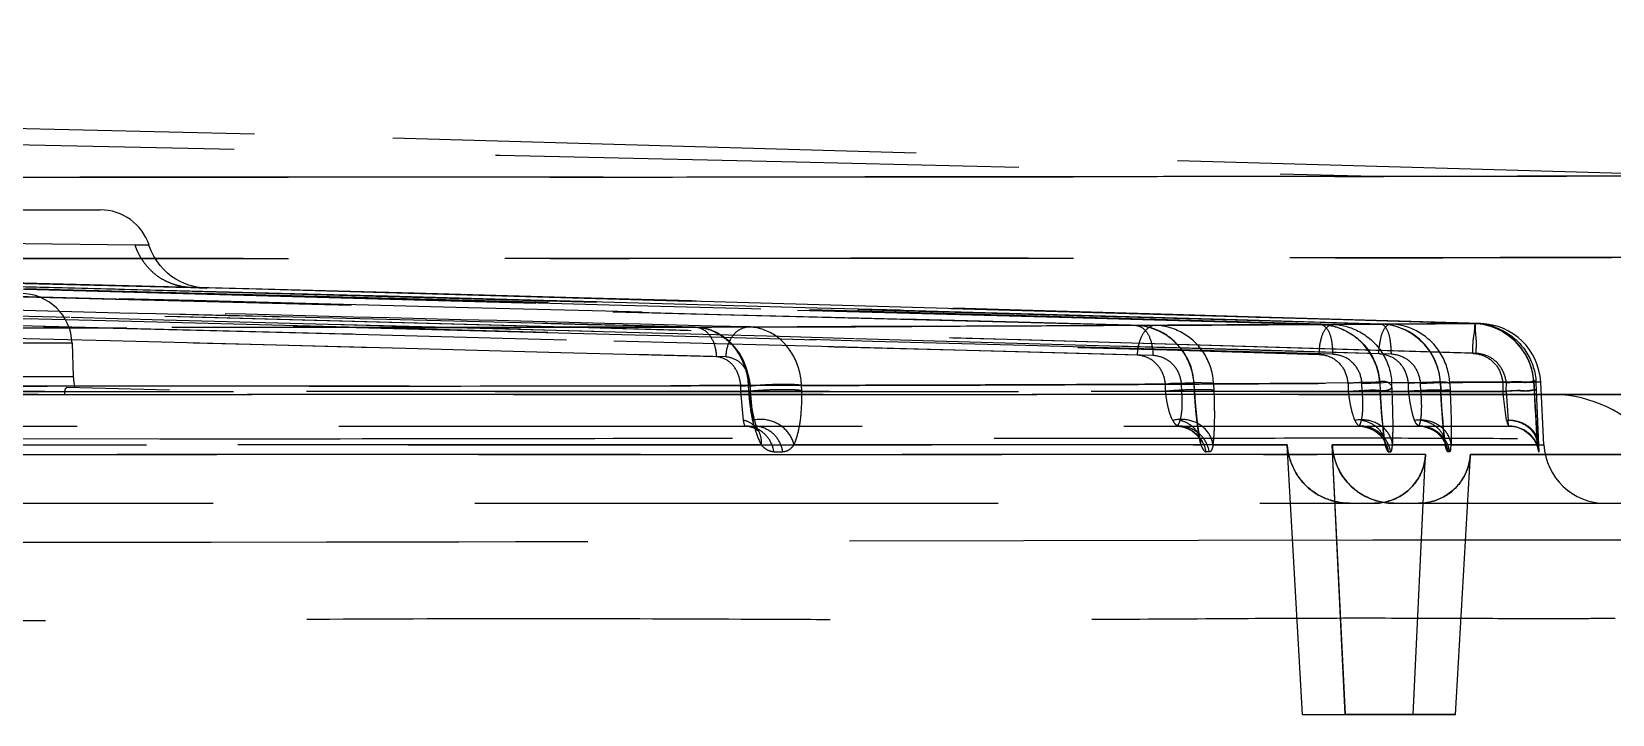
# Model space of a CAD drawing. Header units: millimetres. Extents: x 3819 to 4365, y -2661 to -1889.
# Drawn here: x 4191.679 to 4195.515, y -2173.255 to -2171.597 of the extents above; entities that cross this region are included whole.
import ezdxf

# ---------------------------------------------------------------- set-up
doc = ezdxf.new("R2010")
doc.units = ezdxf.units.MM
doc.header["$LTSCALE"] = 0.1
doc.linetypes.add('HIDDENX2', pattern=[19.05, 12.7, -6.35])
doc.layers.add('HIDDEN', color=8, linetype='HIDDENX2')

msp = doc.modelspace()

# ---------------------------------------------------------------- linework, layer by layer
at = {"layer": 'HIDDEN'}
for p, q in [((4195.7292, -2171.9466), (4194.9701, -2171.9482)), ((4187.299, -2172.0295), (4191.8451, -2172.0295)), ((4191.9298, -2172.115), (4190.2838, -2172.0947)), ((4190.2838, -2172.0964), (4191.9622, -2172.1155)), ((4192.1009, -2172.2194), (4188.539, -2172.1351)), ((4191.9622, -2172.1155), (4191.9298, -2172.115)), ((4192.0671, -2172.2181), (4192.1041, -2172.2193)), ((4194.4064, -2172.3101), (4194.9535, -2172.3068)), ((4195.1794, -2172.3056), (4194.8363, -2172.3076)), ((4194.9763, -2172.3068), (4195.1956, -2172.3055)), ((4195.1955, -2172.3055), (4195.1851, -2172.3056)), ((4191.7768, -2172.3532), (4190.3532, -2172.3532)), ((4191.7768, -2172.3532), (4191.7796, -2172.4339)), ((4187.3645, -2172.4339), (4191.7796, -2172.4339)), ((4194.4303, -2172.4701), (4194.4306, -2172.4536)), ((4194.5, -2172.4525), (4194.4687, -2172.4538)), ((4194.4687, -2172.4538), (4194.4693, -2172.4701)), ((4194.5008, -2172.4688), (4194.5, -2172.4525)), ((4194.5013, -2172.4687), (4194.5004, -2172.4524)), ((4195.0973, -2172.449), (4194.547, -2172.4522)), ((4194.547, -2172.4522), (4194.5478, -2172.4688)), ((4194.8735, -2172.451), (4194.8739, -2172.4701)), ((4194.9074, -2172.4512), (4194.9503, -2172.4498)), ((4194.9081, -2172.4701), (4194.9074, -2172.4512)), ((4194.9503, -2172.4499), (4194.9513, -2172.4688)), ((4194.9504, -2172.4498), (4194.9514, -2172.4687)), ((4194.9798, -2172.4497), (4195.3246, -2172.4477)), ((4195.0206, -2172.4701), (4195.0201, -2172.4502)), ((4195.0489, -2172.4508), (4195.0977, -2172.449)), ((4195.0489, -2172.4508), (4195.0495, -2172.4701)), ((4195.0977, -2172.449), (4195.0986, -2172.4655)), ((4195.0987, -2172.4659), (4195.0978, -2172.4489)), ((4195.3411, -2172.4482), (4195.1202, -2172.4482)), ((4195.1204, -2172.4522), (4195.1212, -2172.4688)), ((4195.2488, -2172.4489), (4195.2493, -2172.4701)), ((4195.2573, -2172.4701), (4195.2578, -2172.4491)), ((4195.3257, -2172.4688), (4195.3246, -2172.4477)), ((4195.3246, -2172.4477), (4195.3257, -2172.4688)), ((4195.3411, -2172.4476), (4195.3298, -2172.4476)), ((4195.3309, -2172.4688), (4195.3298, -2172.4477)), ((4195.3309, -2172.4688), (4195.3298, -2172.4477)), ((4195.349, -2172.5999), (4195.3411, -2172.4476)), ((4195.5047, -2172.4781), (4148.4585, -2172.4781)), ((4173.2954, -2172.4701), (4195.2494, -2172.4701)), ((4173.7539, -2172.4702), (4195.2573, -2172.4702)), ((4195.3771, -2172.4782), (4187.1331, -2172.4782)), ((4187.1331, -2172.4782), (4196.1241, -2172.4782)), ((4192.013, -2172.4677), (4191.7643, -2172.461)), ((4193.3996, -2172.4576), (4193.4214, -2172.4562)), ((4193.4001, -2172.4701), (4193.3996, -2172.4576)), ((4193.4221, -2172.4687), (4193.4001, -2172.4701)), ((4193.4067, -2172.5407), (4193.4001, -2172.4701)), ((4193.4214, -2172.4562), (4193.4179, -2172.4563)), ((4193.4179, -2172.4563), (4193.4187, -2172.4688)), ((4193.4187, -2172.4688), (4193.4221, -2172.4687)), ((4193.4214, -2172.4562), (4193.4221, -2172.4687)), ((4193.4225, -2172.4578), (4193.4226, -2172.4701)), ((4193.4226, -2172.4701), (4193.4286, -2172.5407)), ((4193.5476, -2172.4688), (4193.5472, -2172.456)), ((4194.4693, -2172.4701), (4194.5008, -2172.4688)), ((4194.9513, -2172.4688), (4194.9081, -2172.4701)), ((4195.2585, -2172.5407), (4195.2494, -2172.4701)), ((4195.2573, -2172.4702), (4195.2623, -2172.5407)), ((4195.3256, -2172.467), (4195.3336, -2172.5999)), ((4195.3369, -2172.5999), (4195.3309, -2172.4688)), ((4195.6444, -2172.4782), (4195.3771, -2172.4782)), ((4173.3745, -2172.5546), (4195.2637, -2172.5546)), ((4193.4095, -2172.5546), (4193.4067, -2172.5407)), ((4193.4286, -2172.5407), (4193.4311, -2172.5546)), ((4194.4555, -2172.5546), (4194.4634, -2172.5546)), ((4195.0439, -2172.5546), (4195.0459, -2172.5546)), ((4195.263, -2172.5546), (4195.2623, -2172.5407)), ((4195.2635, -2172.5546), (4195.263, -2172.5546)), ((4195.263, -2172.5546), (4195.2699, -2172.5549)), ((4193.4494, -2172.5999), (4188.483, -2172.5999)), ((4190.6873, -2172.5999), (4194.5165, -2172.5999)), ((4190.7171, -2172.5836), (4191.9889, -2172.5852)), ((4191.9889, -2172.5852), (4192.1097, -2172.5852)), ((4194.7255, -2172.6001), (4193.5289, -2172.6)), ((4194.5454, -2172.5999), (4194.726, -2172.5999)), ((4194.7633, -2173.2546), (4194.7257, -2172.6)), ((4194.7634, -2173.2545), (4194.7259, -2172.5999)), ((4194.9636, -2172.5999), (4194.835, -2172.5999)), ((4194.8667, -2173.2546), (4194.8351, -2172.5999)), ((4194.867, -2173.2546), (4194.8354, -2172.5999)), ((4194.8359, -2172.5999), (4195.1095, -2172.5999)), ((4195.3336, -2172.5999), (4194.9816, -2172.5999)), ((4195.1237, -2172.5999), (4195.349, -2172.5999)), ((4195.3337, -2172.5999), (4195.3368, -2172.6171)), ((4195.3376, -2172.6171), (4195.3369, -2172.5999)), ((4195.0614, -2172.6236), (4183.2382, -2172.6237)), ((4193.4803, -2172.6171), (4193.5017, -2172.6171)), ((4194.5368, -2172.6171), (4194.529, -2172.6171)), ((4194.9721, -2172.6171), (4194.9769, -2172.6171)), ((4195.0314, -2173.2545), (4195.0617, -2172.6236)), ((4195.0315, -2173.2546), (4195.0617, -2172.6234)), ((4195.1205, -2172.6171), (4195.1169, -2172.6171)), ((4195.1346, -2173.2546), (4195.1705, -2172.6236)), ((4195.1346, -2173.2546), (4195.1705, -2172.6236)), ((4195.6832, -2172.6236), (4195.1704, -2172.6236)), ((4195.1705, -2172.6236), (4195.6834, -2172.6236)), ((4195.3368, -2172.6171), (4195.3376, -2172.6171)), ((4183.2293, -2172.7421), (4194.9371, -2172.7421)), ((4194.9848, -2172.7421), (4195.5587, -2172.7421)), ((4191.8207, -2172.837), (4191.5187, -2172.8369)), ((4191.8412, -2172.837), (4191.8207, -2172.837)), ((4191.8595, -2172.837), (4191.8412, -2172.837)), ((4191.9278, -2172.837), (4191.8595, -2172.837)), ((4191.9568, -2172.837), (4191.9278, -2172.837)), ((4192.0504, -2172.8369), (4191.9568, -2172.837)), ((4192.0936, -2172.8369), (4192.0504, -2172.8369)), ((4192.1147, -2172.8369), (4192.0936, -2172.8369)), ((4192.394, -2172.8366), (4192.1147, -2172.8369)), ((4192.493, -2172.8364), (4192.394, -2172.8366)), ((4192.6388, -2172.8362), (4192.493, -2172.8364)), ((4192.7157, -2172.8361), (4192.6388, -2172.8362)), ((4192.8532, -2172.8358), (4192.7157, -2172.8361)), ((4192.8612, -2172.8358), (4192.8532, -2172.8358)), ((4194.9336, -2172.8313), (4192.8612, -2172.8358)), ((4194.7633, -2173.2546), (4195.1346, -2173.2546)), ((4195.1346, -2173.2546), (4194.8667, -2173.2546))]:
    msp.add_line(p, q, dxfattribs=at)
for points in [[(4195.7292, -2171.9466), (4192.2192, -2171.8461), (4188.5971, -2171.7593), (4184.8501, -2171.6874), (4181.0076, -2171.6326), (4177.1113, -2171.5967)], [(4193.2891, -2172.3141), (4190.0303, -2172.2328), (4186.9075, -2172.1574), (4183.9209, -2172.0913), (4181.0702, -2172.0371), (4178.3557, -2171.9962), (4175.7772, -2171.9697)], [(4194.3589, -2172.3104), (4191.022, -2172.2254), (4187.8244, -2172.1501), (4184.7661, -2172.0863), (4181.8471, -2172.0349), (4179.0674, -2171.9966), (4176.427, -2171.9713)], [(4194.8067, -2172.3078), (4191.5058, -2172.2189), (4188.3342, -2172.1436), (4185.292, -2172.0819), (4182.3791, -2172.0333), (4179.5957, -2171.9971), (4176.9417, -2171.9728)], [(4194.9536, -2172.3069), (4191.8003, -2172.2203), (4188.7209, -2172.1464), (4185.7155, -2172.0851), (4182.7841, -2172.036), (4179.9267, -2171.9989), (4177.1434, -2171.9734)], [(4195.1794, -2172.3056), (4192.2247, -2172.2221), (4189.2738, -2172.15), (4186.3267, -2172.0892), (4183.3833, -2172.0397), (4180.4438, -2172.0015), (4177.5081, -2171.9747)], [(4195.1848, -2172.3056), (4192.2366, -2172.2222), (4189.2914, -2172.1501), (4186.3494, -2172.0893), (4183.4105, -2172.0399), (4180.4749, -2172.0017), (4177.5425, -2171.9748)], [(4195.1956, -2172.3055), (4192.3919, -2172.2259), (4189.5332, -2172.1552), (4186.6197, -2172.0941), (4183.6512, -2172.0433), (4180.628, -2172.0033), (4177.5499, -2171.9748)], [(4192.1023, -2172.2194), (4192.0908, -2172.2186), (4192.0799, -2172.217), (4192.07, -2172.2148), (4192.0604, -2172.2121), (4192.0499, -2172.2083), (4192.0392, -2172.2036), (4192.0286, -2172.1979), (4192.0184, -2172.1911), (4192.0085, -2172.1833), (4191.9991, -2172.1744), (4191.9903, -2172.1646), (4191.9822, -2172.1537), (4191.9749, -2172.1419), (4191.9685, -2172.1293), (4191.9632, -2172.1156)], [(4191.6575, -2172.207), (4191.7552, -2172.2096), (4191.8418, -2172.2119), (4191.9165, -2172.2139), (4191.979, -2172.2156), (4192.0287, -2172.217), (4192.0654, -2172.2181)], [(4192.0653, -2172.2181), (4192.0854, -2172.2187), (4192.0919, -2172.2189), (4192.0967, -2172.2191), (4192.1002, -2172.2192), (4192.1023, -2172.2194)], [(4193.4214, -2172.4561), (4193.4189, -2172.4351), (4193.4138, -2172.4147), (4193.4062, -2172.3955), (4193.3964, -2172.3779), (4193.3846, -2172.3621), (4193.3712, -2172.3483), (4193.3565, -2172.3367), (4193.3407, -2172.3273), (4193.324, -2172.3204), (4193.3067, -2172.3159), (4193.2891, -2172.3141)], [(4194.5004, -2172.4524), (4194.4979, -2172.4314), (4194.4924, -2172.4109), (4194.4844, -2172.3918), (4194.4739, -2172.3743), (4194.4613, -2172.3586), (4194.4471, -2172.3449), (4194.4313, -2172.3333), (4194.4145, -2172.3239), (4194.3967, -2172.3169), (4194.378, -2172.3123), (4194.3588, -2172.3104)], [(4194.9504, -2172.4498), (4194.9479, -2172.4293), (4194.9425, -2172.4092), (4194.9345, -2172.3903), (4194.9241, -2172.3728), (4194.9115, -2172.357), (4194.8971, -2172.3431), (4194.8811, -2172.3312), (4194.8638, -2172.3216), (4194.8454, -2172.3144), (4194.8263, -2172.3097), (4194.8067, -2172.3078)], [(4195.0978, -2172.4489), (4195.0953, -2172.4286), (4195.09, -2172.4087), (4195.0821, -2172.3899), (4195.0717, -2172.3724), (4195.0591, -2172.3566), (4195.0447, -2172.3425), (4195.0286, -2172.3306), (4195.0111, -2172.3209), (4194.9926, -2172.3136), (4194.9733, -2172.3089), (4194.9536, -2172.3069)], [(4195.3246, -2172.4477), (4195.3217, -2172.4257), (4195.3156, -2172.4043), (4195.3063, -2172.384), (4195.2941, -2172.3654), (4195.2794, -2172.3487), (4195.2624, -2172.3343), (4195.2435, -2172.3225), (4195.223, -2172.3137), (4195.2014, -2172.308), (4195.1794, -2172.3056)], [(4195.2322, -2172.315), (4195.2207, -2172.3112), (4195.2089, -2172.3083), (4195.1969, -2172.3065), (4195.1848, -2172.3056)], [(4193.4432, -2172.5667), (4193.4417, -2172.5639), (4193.4396, -2172.5592), (4193.4372, -2172.5529), (4193.4346, -2172.545), (4193.4319, -2172.5355), (4193.4294, -2172.5246), (4193.427, -2172.5122), (4193.4249, -2172.4987), (4193.4232, -2172.484), (4193.4221, -2172.4687)], [(4194.515, -2172.5863), (4194.5136, -2172.5804), (4194.5121, -2172.5723), (4194.5105, -2172.5625), (4194.5087, -2172.5508), (4194.507, -2172.5374), (4194.5054, -2172.5222), (4194.5038, -2172.5056), (4194.5024, -2172.4875), (4194.5013, -2172.4687)], [(4194.9628, -2172.5913), (4194.9617, -2172.5839), (4194.9604, -2172.5746), (4194.959, -2172.5636), (4194.9577, -2172.5509), (4194.9563, -2172.5368), (4194.9549, -2172.5213), (4194.9537, -2172.5047), (4194.9525, -2172.487), (4194.9514, -2172.4687)], [(4195.1094, -2172.5931), (4195.1082, -2172.5843), (4195.1069, -2172.573), (4195.1055, -2172.5597), (4195.1041, -2172.5445), (4195.1027, -2172.5276), (4195.1014, -2172.5091), (4195.1001, -2172.4893), (4195.0989, -2172.4687)], [(4195.3335, -2172.5982), (4195.3328, -2172.5874), (4195.3319, -2172.5746), (4195.331, -2172.56), (4195.33, -2172.5439), (4195.3289, -2172.5265), (4195.3278, -2172.508), (4195.3268, -2172.4886), (4195.3257, -2172.4688)], [(4193.4099, -2172.5546), (4193.4199, -2172.5555), (4193.4286, -2172.5579), (4193.4353, -2172.561), (4193.44, -2172.5641), (4193.4427, -2172.5664), (4193.4437, -2172.5675), (4193.4432, -2172.5668)], [(4194.4555, -2172.5546), (4194.4671, -2172.5555), (4194.4775, -2172.558), (4194.4869, -2172.5617), (4194.4949, -2172.5663), (4194.5016, -2172.5714), (4194.507, -2172.5766), (4194.5109, -2172.5812), (4194.5135, -2172.585), (4194.5151, -2172.5877), (4194.5157, -2172.5891), (4194.5158, -2172.5894), (4194.5155, -2172.5885), (4194.515, -2172.5863)], [(4194.8981, -2172.5546), (4194.9091, -2172.5554), (4194.9192, -2172.5576), (4194.9284, -2172.561), (4194.9367, -2172.5653), (4194.944, -2172.5704), (4194.9504, -2172.5761), (4194.9554, -2172.5818), (4194.9593, -2172.5872), (4194.9618, -2172.5916), (4194.9632, -2172.5944), (4194.9638, -2172.5961), (4194.9639, -2172.5964), (4194.9637, -2172.5957), (4194.9634, -2172.594), (4194.9628, -2172.5913)], [(4195.0459, -2172.5546), (4195.0569, -2172.5559), (4195.0674, -2172.5587), (4195.0771, -2172.5628), (4195.0857, -2172.5681), (4195.0932, -2172.5741), (4195.0994, -2172.5805), (4195.1039, -2172.5865), (4195.1071, -2172.5917), (4195.109, -2172.5955), (4195.11, -2172.5979), (4195.1105, -2172.5992), (4195.1106, -2172.5995), (4195.1105, -2172.5991), (4195.1102, -2172.5979), (4195.1098, -2172.596), (4195.1094, -2172.5932)], [(4195.2635, -2172.5546), (4195.2705, -2172.5549), (4195.2774, -2172.5558), (4195.2842, -2172.5574), (4195.2908, -2172.5596)], [(4195.2699, -2172.5549), (4195.2769, -2172.5559), (4195.2838, -2172.5575), (4195.2904, -2172.5598), (4195.2966, -2172.5626), (4195.3026, -2172.566), (4195.3081, -2172.5698), (4195.3132, -2172.574), (4195.3178, -2172.5786), (4195.3219, -2172.5834), (4195.3254, -2172.5883), (4195.3283, -2172.5931), (4195.3307, -2172.5978), (4195.3324, -2172.6019), (4195.3336, -2172.605), (4195.3343, -2172.6074), (4195.3347, -2172.6088), (4195.3349, -2172.6095), (4195.335, -2172.6097), (4195.3349, -2172.6095), (4195.3348, -2172.6089), (4195.3346, -2172.608), (4195.3345, -2172.6067), (4195.3342, -2172.6051), (4195.334, -2172.6032), (4195.3338, -2172.6009), (4195.3335, -2172.5983)]]:
    msp.add_lwpolyline(points, dxfattribs=at)
for centre, radius, start, end in [((4191.8451, -2172.1545), 0.125, 18.2177, 90), ((4171.8948, -2943.9894), 771.9628, 88.2712144, 89.5829198), ((4171.9143, -2942.3813), 770.3547, 88.2696343, 89.5819234), ((4191.6519, -2172.3575), 0.125, 2, 90), ((4195.1913, -2172.4555), 0.15, 2.8981, 88.2593), ((4191.9046, -2172.4296), 0.125, 182, 194.8539), ((4195.2628, -2172.6296), 0.075, 9.5898, 89.8783), ((4195.2637, -2172.6296), 0.075, 9.5898, 90.1205), ((4195.4988, -2172.5921), 0.15, 183.0171, 270.0754)]:
    msp.add_arc(centre, radius, start, end, dxfattribs=at)
for points, knots in [([(4148.9939, -2171.9481), (4152.8245, -2171.8522), (4160.4868, -2171.7082), (4171.9822, -2171.6362), (4183.4775, -2171.7082), (4191.1398, -2171.8522), (4194.9704, -2171.9482)], [0, 0, 0, 0, 0.25, 0.5, 0.75, 1, 1, 1, 1]), ([(4171.9815, -2171.9514), (4172.486, -2171.9514), (4173.4943, -2171.9511), (4175.0052, -2171.9502), (4176.5124, -2171.9494), (4178.0143, -2171.9488), (4179.5086, -2171.9487), (4181.4773, -2171.9489), (4183.4236, -2171.9492), (4185.3361, -2171.9495), (4186.7167, -2171.9497), (4188.0418, -2171.9498), (4189.2894, -2171.9501), (4190.4321, -2171.9502), (4191.4473, -2171.9502), (4192.3194, -2171.9501), (4193.0402, -2171.9499), (4193.545, -2171.9496), (4193.8765, -2171.9494), (4194.1302, -2171.9492), (4194.3896, -2171.949), (4194.6455, -2171.9487), (4194.819, -2171.9484), (4194.935, -2171.9482), (4195.0334, -2171.948), (4195.1459, -2171.9478), (4195.2687, -2171.9476), (4195.3759, -2171.9474), (4195.4676, -2171.9472), (4195.545, -2171.947), (4195.6007, -2171.9468), (4195.6383, -2171.9468), (4195.6613, -2171.9467), (4195.6809, -2171.9467), (4195.6971, -2171.9466), (4195.7085, -2171.9466), (4195.716, -2171.9466), (4195.7203, -2171.9466), (4195.7238, -2171.9466), (4195.7265, -2171.9466), (4195.7282, -2171.9466), (4195.7292, -2171.9467), (4195.7296, -2171.9467), (4195.7297, -2171.9467)], [0, 0, 0, 0, 0.063732, 0.127369, 0.190866, 0.254139, 0.317094, 0.379625, 0.502835, 0.562966, 0.621227, 0.677238, 0.730352, 0.778832, 0.821598, 0.85859, 0.888999, 0.912651, 0.922367, 0.930873, 0.9447, 0.955137, 0.963199, 0.966622, 0.969786, 0.975624, 0.980838, 0.985306, 0.989164, 0.992421, 0.995086, 0.996199, 0.997167, 0.997992, 0.998674, 0.999215, 0.999432, 0.999615, 0.999763, 0.999877, 0.999956, 0.999982, 1, 1, 1, 1]), ([(4194.9704, -2171.9482), (4194.9101, -2171.9483), (4194.7739, -2171.9485), (4194.5568, -2171.9488), (4194.2956, -2171.9491), (4194.0007, -2171.9493), (4193.6528, -2171.9495), (4193.2369, -2171.9498), (4192.7245, -2171.95), (4192.1017, -2171.9501), (4191.3769, -2171.9502), (4190.5652, -2171.9502), (4189.6791, -2171.9502), (4188.7619, -2171.95), (4187.8218, -2171.9498), (4186.9124, -2171.9497), (4186.0146, -2171.9495), (4185.0865, -2171.9494), (4184.0951, -2171.9493), (4183.0971, -2171.9491), (4182.1426, -2171.949), (4181.2922, -2171.9489), (4180.4947, -2171.9488), (4179.7456, -2171.9487), (4178.9887, -2171.9486), (4178.2535, -2171.9485), (4177.5457, -2171.9485), (4176.9102, -2171.9486), (4176.3179, -2171.9487), (4175.7865, -2171.9489), (4175.2718, -2171.949), (4174.7815, -2171.9493), (4174.2982, -2171.9494), (4173.8296, -2171.9497), (4173.3682, -2171.9499), (4172.9101, -2171.9501), (4172.4479, -2171.9504), (4172.1372, -2171.9504), (4171.9817, -2171.9504)], [0, 0, 0, 0, 0.007865, 0.01778, 0.028328, 0.041955, 0.056264, 0.073729, 0.096226, 0.123137, 0.154999, 0.190818, 0.229056, 0.270639, 0.310512, 0.35174, 0.389304, 0.427678, 0.472863, 0.518671, 0.557925, 0.597414, 0.62966, 0.661992, 0.695165, 0.728437, 0.757945, 0.787531, 0.811366, 0.835242, 0.856876, 0.878536, 0.899228, 0.919939, 0.939685, 0.959446, 0.979719, 1, 1, 1, 1]), ([(4175.777, -2171.9697), (4176.4795, -2171.9751), (4177.8846, -2171.9887), (4179.9327, -2172.0164), (4181.9215, -2172.0499), (4183.7912, -2172.0867), (4185.6011, -2172.1261), (4187.2923, -2172.1655), (4188.9238, -2172.2051), (4190.4377, -2172.2427), (4191.8924, -2172.2792), (4192.8233, -2172.3025), (4193.2886, -2172.3141)], [0, 0, 0, 0, 0.120335, 0.240664, 0.350842, 0.461011, 0.560979, 0.660907, 0.750759, 0.840507, 0.920287, 1, 1, 1, 1]), ([(4193.4182, -2172.3138), (4192.9531, -2172.3022), (4192.0226, -2172.2788), (4190.5708, -2172.2422), (4189.0623, -2172.2046), (4187.441, -2172.165), (4185.7623, -2172.1257), (4183.9698, -2172.0866), (4182.1198, -2172.0502), (4180.1556, -2172.017), (4178.1344, -2171.9894), (4176.749, -2171.9758), (4176.0562, -2171.9704)], [0, 0, 0, 0, 0.08037, 0.160806, 0.250878, 0.341052, 0.440986, 0.540952, 0.650799, 0.760646, 0.880321, 1, 1, 1, 1]), ([(4194.3587, -2172.3104), (4192.5663, -2172.2635), (4188.7817, -2172.166), (4182.8045, -2172.0403), (4178.6194, -2171.9874), (4176.4269, -2171.9713)], [0, 0, 0, 0, 0.299917, 0.633249, 1, 1, 1, 1]), ([(4176.6534, -2171.9719), (4178.8196, -2171.9881), (4182.9586, -2172.0408), (4188.8762, -2172.1656), (4192.6274, -2172.263), (4194.4064, -2172.3101)], [0, 0, 0, 0, 0.366003, 0.699335, 1, 1, 1, 1]), ([(4176.9417, -2171.9728), (4179.07, -2171.9882), (4183.1835, -2172.0367), (4189.1386, -2172.1551), (4192.965, -2172.2554), (4194.8067, -2172.3078)], [0, 0, 0, 0, 0.357344, 0.690675, 1, 1, 1, 1]), ([(4194.8363, -2172.3076), (4193.0062, -2172.2552), (4189.2064, -2172.1551), (4183.2972, -2172.0373), (4179.2179, -2171.9888), (4177.1086, -2171.9733)], [0, 0, 0, 0, 0.309778, 0.643109, 1, 1, 1, 1]), ([(4194.9535, -2172.3068), (4193.09, -2172.2525), (4189.2478, -2172.1514), (4183.311, -2172.0356), (4179.2376, -2171.9885), (4177.1434, -2171.9734)], [0, 0, 0, 0, 0.313961, 0.647293, 1, 1, 1, 1]), ([(4177.2784, -2171.9739), (4179.3568, -2171.989), (4183.4019, -2172.036), (4189.3013, -2172.1515), (4193.1219, -2172.2525), (4194.9763, -2172.3068)], [0, 0, 0, 0, 0.352257, 0.685588, 1, 1, 1, 1]), ([(4177.5081, -2171.9747), (4179.4666, -2171.9888), (4183.3887, -2172.0322), (4189.2793, -2172.1426), (4193.2111, -2172.2462), (4195.1794, -2172.3056)], [0, 0, 0, 0, 0.332426, 0.665759, 1, 1, 1, 1]), ([(4195.1851, -2172.3056), (4193.2207, -2172.2463), (4189.2962, -2172.1427), (4183.4151, -2172.0324), (4179.4986, -2171.989), (4177.5425, -2171.9748)], [0, 0, 0, 0, 0.334113, 0.667441, 1, 1, 1, 1]), ([(4193.3404, -2172.3862), (4191.3295, -2172.3333), (4187.3729, -2172.2373), (4181.5363, -2172.1074), (4177.7101, -2172.0584), (4175.8299, -2172.0418)], [0, 0, 0, 0, 0.344576, 0.677922, 1, 1, 1, 1]), ([(4176.0026, -2172.0425), (4177.8677, -2172.0592), (4181.662, -2172.1083), (4187.4489, -2172.2376), (4191.3707, -2172.3332), (4193.3637, -2172.3859)], [0, 0, 0, 0, 0.32224, 0.655564, 1, 1, 1, 1]), ([(4176.4696, -2172.0433), (4178.3905, -2172.0586), (4182.3039, -2172.1053), (4188.2806, -2172.2274), (4192.3365, -2172.3267), (4194.4001, -2172.3824)], [0, 0, 0, 0, 0.321331, 0.654667, 1, 1, 1, 1]), ([(4194.3615, -2172.3821), (4192.319, -2172.3264), (4188.3042, -2172.2273), (4182.387, -2172.106), (4178.5121, -2172.0593), (4176.6097, -2172.0439)], [0, 0, 0, 0, 0.345234, 0.678561, 1, 1, 1, 1]), ([(4194.8359, -2172.3802), (4192.8514, -2172.3237), (4188.8825, -2172.2183), (4182.9285, -2172.1088), (4178.959, -2172.0595), (4176.9743, -2172.0451)], [0, 0, 0, 0, 0.333376, 0.666709, 1, 1, 1, 1]), ([(4177.0758, -2172.046), (4179.046, -2172.0622), (4182.9862, -2172.1086), (4188.8956, -2172.2201), (4192.8344, -2172.3224), (4194.8035, -2172.3805)], [0, 0, 0, 0, 0.333361, 0.666693, 1, 1, 1, 1]), ([(4177.1683, -2172.0456), (4179.1473, -2172.061), (4183.1053, -2172.1062), (4189.042, -2172.2174), (4192.9994, -2172.3204), (4194.9779, -2172.3791)], [0, 0, 0, 0, 0.333299, 0.666632, 1, 1, 1, 1]), ([(4194.948, -2172.3791), (4192.9825, -2172.3216), (4189.051, -2172.2172), (4183.1524, -2172.1074), (4179.2195, -2172.0606), (4177.2529, -2172.0462)], [0, 0, 0, 0, 0.33331, 0.666643, 1, 1, 1, 1]), ([(4196.002, -2172.1441), (4196.0018, -2172.1441), (4196.0015, -2172.1441), (4196.0005, -2172.1441), (4195.9987, -2172.1441), (4195.9961, -2172.1441), (4195.9925, -2172.1441), (4195.9882, -2172.1441), (4195.9807, -2172.1441), (4195.9693, -2172.1441), (4195.9531, -2172.1441), (4195.9335, -2172.1442), (4195.9105, -2172.1442), (4195.873, -2172.1443), (4195.8173, -2172.1445), (4195.7399, -2172.1446), (4195.6483, -2172.1448), (4195.5412, -2172.1451), (4195.4184, -2172.1453), (4195.3059, -2172.1455), (4195.2075, -2172.1457), (4195.0913, -2172.1459), (4194.9169, -2172.1462), (4194.6591, -2172.1465), (4194.3971, -2172.1468), (4194.1403, -2172.147), (4193.8033, -2172.1472), (4193.2885, -2172.1474), (4192.5523, -2172.1476), (4191.6605, -2172.1478), (4190.6223, -2172.1478), (4189.4547, -2172.1476), (4188.1828, -2172.1474), (4186.8357, -2172.1472), (4185.4358, -2172.147), (4183.5024, -2172.1467), (4181.5382, -2172.1464), (4179.5544, -2172.1462), (4178.0511, -2172.1463), (4176.5405, -2172.1469), (4175.0243, -2172.1478), (4173.504, -2172.1486), (4172.4894, -2172.1489), (4171.9816, -2172.149)], [0, 0, 0, 0, 0.000018, 0.000044, 0.000122, 0.000234, 0.00038, 0.000561, 0.000776, 0.001311, 0.001985, 0.002801, 0.003758, 0.004858, 0.007491, 0.01071, 0.014522, 0.018937, 0.024088, 0.029858, 0.032987, 0.036376, 0.044374, 0.054763, 0.068576, 0.077093, 0.086843, 0.110664, 0.141389, 0.178788, 0.222043, 0.271058, 0.324611, 0.3809, 0.439303, 0.499452, 0.622372, 0.684611, 0.747218, 0.810128, 0.873273, 0.936586, 1, 1, 1, 1]), ([(4171.9819, -2172.1476), (4172.4919, -2172.1476), (4173.5105, -2172.1474), (4175.0357, -2172.1467), (4176.5548, -2172.1462), (4178.0663, -2172.1458), (4179.57, -2172.1459), (4181.5576, -2172.1462), (4183.9986, -2172.1466), (4186.3946, -2172.1469), (4188.2335, -2172.1472), (4189.509, -2172.1474), (4190.5105, -2172.1475), (4191.2495, -2172.1475), (4191.753, -2172.1475), (4192.2193, -2172.1474), (4192.6456, -2172.1474), (4193.0303, -2172.1473), (4193.4615, -2172.1471), (4193.9083, -2172.1469), (4194.3487, -2172.1466), (4194.681, -2172.1463), (4194.9323, -2172.1459), (4195.1273, -2172.1456), (4195.2869, -2172.1453), (4195.4247, -2172.145), (4195.5766, -2172.1447), (4195.7299, -2172.1444), (4195.8706, -2172.1441), (4195.9551, -2172.144), (4195.9927, -2172.1439), (4196.0021, -2172.1439)], [0, 0, 0, 0, 0.063689, 0.12722, 0.190484, 0.253422, 0.316005, 0.378287, 0.501663, 0.620872, 0.677539, 0.731322, 0.780187, 0.802618, 0.82362, 0.843074, 0.860853, 0.87686, 0.891117, 0.91471, 0.932661, 0.94612, 0.956222, 0.964048, 0.970467, 0.976161, 0.981256, 0.989445, 0.995302, 0.998822, 1, 1, 1, 1]), ([(4188.5054, -2172.1338), (4188.5357, -2172.1339), (4188.6349, -2172.1362), (4188.8371, -2172.1399), (4189.1389, -2172.1466), (4189.5202, -2172.155), (4189.9545, -2172.165), (4190.4117, -2172.1758), (4190.8616, -2172.1868), (4191.2744, -2172.1971), (4191.6217, -2172.206), (4191.8785, -2172.2129), (4192.0164, -2172.2166), (4192.0671, -2172.2181)], [0, 0, 0, 0, 0.025487, 0.083559, 0.170262, 0.279719, 0.404709, 0.53609, 0.66476, 0.783723, 0.883782, 0.95731, 1, 1, 1, 1]), ([(4192.0671, -2172.2181), (4192.0635, -2172.2181), (4192.0563, -2172.2177), (4192.0455, -2172.2162), (4192.0346, -2172.2139), (4192.02, -2172.2096), (4192.0023, -2172.2022), (4191.9824, -2172.19), (4191.9648, -2172.1743), (4191.9523, -2172.159), (4191.9438, -2172.146), (4191.9382, -2172.1359), (4191.9335, -2172.1255), (4191.931, -2172.1185), (4191.9298, -2172.115)], [0, 0, 0, 0, 0.058435, 0.118229, 0.179149, 0.240958, 0.366272, 0.492816, 0.621944, 0.750718, 0.814492, 0.87748, 0.939406, 1, 1, 1, 1]), ([(4193.2886, -2172.3141), (4193.0165, -2172.3147), (4192.3915, -2172.3154), (4191.2964, -2172.316), (4189.9612, -2172.3161), (4188.9789, -2172.3158), (4188.4668, -2172.3156)], [0, 0, 0, 0, 0.169289, 0.388831, 0.681368, 1, 1, 1, 1]), ([(4190.6395, -2172.316), (4190.7865, -2172.316), (4191.0704, -2172.316), (4191.488, -2172.3159), (4191.8794, -2172.3157), (4192.3374, -2172.3154), (4192.7462, -2172.315), (4193.1088, -2172.3144), (4193.3334, -2172.314), (4193.5306, -2172.3136), (4193.7458, -2172.313), (4193.9323, -2172.3124), (4194.0939, -2172.3117), (4194.1914, -2172.3113), (4194.2782, -2172.3108), (4194.3327, -2172.3105), (4194.3586, -2172.3104)], [0, 0, 0, 0, 0.11862, 0.228982, 0.336831, 0.434338, 0.598394, 0.666618, 0.726803, 0.779597, 0.82566, 0.900435, 0.930008, 0.955992, 0.979089, 1, 1, 1, 1]), ([(4193.2886, -2172.3141), (4193.2976, -2172.3142), (4193.3171, -2172.3223), (4193.3355, -2172.3501), (4193.34, -2172.3735), (4193.3402, -2172.3862)], [0, 0, 0, 0, 0.279148, 0.603541, 1, 1, 1, 1]), ([(4193.2886, -2172.3141), (4193.3106, -2172.3146), (4193.3566, -2172.3298), (4193.4039, -2172.3845), (4193.4167, -2172.4322), (4193.4179, -2172.4562)], [0, 0, 0, 0, 0.316426, 0.654669, 1, 1, 1, 1]), ([(4193.3639, -2172.3859), (4193.3644, -2172.3737), (4193.3693, -2172.3507), (4193.3879, -2172.3225), (4193.4085, -2172.3137), (4193.4182, -2172.3138)], [0, 0, 0, 0, 0.374695, 0.703471, 1, 1, 1, 1]), ([(4194.8066, -2172.3078), (4194.7743, -2172.308), (4194.7062, -2172.3083), (4194.5973, -2172.309), (4194.4744, -2172.3097), (4194.3334, -2172.3105), (4194.1663, -2172.3114), (4193.9634, -2172.3123), (4193.7651, -2172.3129), (4193.5783, -2172.3134), (4193.4736, -2172.3137), (4193.4181, -2172.3138)], [0, 0, 0, 0, 0.069785, 0.147063, 0.235311, 0.335323, 0.451744, 0.596303, 0.773803, 0.880169, 1, 1, 1, 1]), ([(4193.5472, -2172.456), (4193.5463, -2172.4316), (4193.5337, -2172.3839), (4193.4863, -2172.3293), (4193.4404, -2172.3143), (4193.4181, -2172.3138)], [0, 0, 0, 0, 0.349999, 0.67995, 1, 1, 1, 1]), ([(4194.5, -2172.4525), (4194.4987, -2172.4293), (4194.4845, -2172.3815), (4194.4334, -2172.3259), (4194.3833, -2172.311), (4194.3586, -2172.3104)], [0, 0, 0, 0, 0.320224, 0.660491, 1, 1, 1, 1]), ([(4194.3587, -2172.3104), (4194.3662, -2172.3105), (4194.3829, -2172.3199), (4194.3965, -2172.3473), (4194.3999, -2172.3698), (4194.4, -2172.3824)], [0, 0, 0, 0, 0.250878, 0.577236, 1, 1, 1, 1]), ([(4194.4064, -2172.3101), (4194.3988, -2172.31), (4194.3814, -2172.319), (4194.3666, -2172.3464), (4194.3622, -2172.3692), (4194.3617, -2172.3821)], [0, 0, 0, 0, 0.249824, 0.577035, 1, 1, 1, 1]), ([(4194.5473, -2172.4522), (4194.5461, -2172.4274), (4194.5317, -2172.3781), (4194.478, -2172.3255), (4194.4301, -2172.3107), (4194.4064, -2172.3101)], [0, 0, 0, 0, 0.343062, 0.672819, 1, 1, 1, 1]), ([(4194.8037, -2172.3805), (4194.8037, -2172.3681), (4194.8063, -2172.3457), (4194.8159, -2172.3192), (4194.8301, -2172.3074), (4194.8363, -2172.3076)], [0, 0, 0, 0, 0.440473, 0.780662, 1, 1, 1, 1]), ([(4194.8066, -2172.3078), (4194.8308, -2172.3084), (4194.8803, -2172.3226), (4194.9341, -2172.3766), (4194.949, -2172.4256), (4194.9503, -2172.4499)], [0, 0, 0, 0, 0.331029, 0.668559, 1, 1, 1, 1]), ([(4194.8067, -2172.3078), (4194.8128, -2172.3079), (4194.8263, -2172.3199), (4194.8343, -2172.3463), (4194.8361, -2172.3681), (4194.8357, -2172.3802)], [0, 0, 0, 0, 0.221125, 0.56221, 1, 1, 1, 1]), ([(4194.8363, -2172.3076), (4194.8607, -2172.3083), (4194.9096, -2172.3231), (4194.9635, -2172.3764), (4194.9783, -2172.4253), (4194.9795, -2172.4497)], [0, 0, 0, 0, 0.332945, 0.666162, 1, 1, 1, 1]), ([(4194.9482, -2172.3791), (4194.9486, -2172.3668), (4194.9517, -2172.3448), (4194.9589, -2172.3196), (4194.971, -2172.3066), (4194.9763, -2172.3068)], [0, 0, 0, 0, 0.45599, 0.802838, 1, 1, 1, 1]), ([(4194.9535, -2172.3069), (4194.9588, -2172.307), (4194.9701, -2172.3203), (4194.976, -2172.3454), (4194.9779, -2172.367), (4194.9778, -2172.3791)], [0, 0, 0, 0, 0.199748, 0.546867, 1, 1, 1, 1]), ([(4195.0977, -2172.449), (4195.0964, -2172.4247), (4195.0816, -2172.3758), (4195.0276, -2172.322), (4194.9781, -2172.3076), (4194.9535, -2172.3069)], [0, 0, 0, 0, 0.331843, 0.664186, 1, 1, 1, 1]), ([(4195.1202, -2172.4489), (4195.1189, -2172.4242), (4195.1036, -2172.375), (4195.0492, -2172.322), (4195.0004, -2172.3075), (4194.9763, -2172.3068)], [0, 0, 0, 0, 0.337639, 0.670037, 1, 1, 1, 1]), ([(4195.176, -2172.3779), (4195.1764, -2172.3657), (4195.1768, -2172.3427), (4195.1815, -2172.3241), (4195.1814, -2172.3055), (4195.1848, -2172.3056)], [0, 0, 0, 0, 0.500848, 0.861318, 1, 1, 1, 1]), ([(4195.1794, -2172.3056), (4195.1828, -2172.3057), (4195.1815, -2172.3244), (4195.1851, -2172.3431), (4195.184, -2172.3659), (4195.1837, -2172.378)], [0, 0, 0, 0, 0.141352, 0.502249, 1, 1, 1, 1]), ([(4195.3246, -2172.4477), (4195.3233, -2172.4231), (4195.3075, -2172.3739), (4195.2529, -2172.3208), (4195.2037, -2172.3063), (4195.1794, -2172.3056)], [0, 0, 0, 0, 0.335222, 0.668743, 1, 1, 1, 1]), ([(4195.1848, -2172.3056), (4195.2093, -2172.3063), (4195.2585, -2172.3209), (4195.3129, -2172.374), (4195.3286, -2172.4231), (4195.3298, -2172.4477)], [0, 0, 0, 0, 0.333421, 0.66462, 1, 1, 1, 1]), ([(4195.176, -2172.3779), (4195.1883, -2172.3788), (4195.2128, -2172.3851), (4195.2408, -2172.4125), (4195.2476, -2172.4376), (4195.2491, -2172.4505)], [0, 0, 0, 0, 0.331298, 0.650506, 1, 1, 1, 1]), ([(4195.2578, -2172.4491), (4195.2559, -2172.4365), (4195.248, -2172.4121), (4195.2204, -2172.385), (4195.1959, -2172.3787), (4195.1837, -2172.3779)], [0, 0, 0, 0, 0.34478, 0.670727, 1, 1, 1, 1]), ([(4193.4, -2172.4582), (4193.3989, -2172.446), (4193.3937, -2172.4228), (4193.3723, -2172.3947), (4193.3508, -2172.3873), (4193.3404, -2172.3862)], [0, 0, 0, 0, 0.364173, 0.689723, 1, 1, 1, 1]), ([(4193.3637, -2172.3859), (4193.3742, -2172.387), (4193.3958, -2172.3944), (4193.417, -2172.4228), (4193.4218, -2172.4462), (4193.4225, -2172.4585)], [0, 0, 0, 0, 0.311853, 0.636442, 1, 1, 1, 1]), ([(4194.4306, -2172.4536), (4194.4294, -2172.4417), (4194.4226, -2172.4181), (4194.3975, -2172.3902), (4194.3735, -2172.3832), (4194.3615, -2172.3821)], [0, 0, 0, 0, 0.335184, 0.66402, 1, 1, 1, 1]), ([(4194.4001, -2172.3824), (4194.4121, -2172.3835), (4194.4361, -2172.3904), (4194.4617, -2172.4183), (4194.468, -2172.4424), (4194.4691, -2172.4547)], [0, 0, 0, 0, 0.333276, 0.658924, 1, 1, 1, 1]), ([(4194.8035, -2172.3805), (4194.8154, -2172.3813), (4194.8392, -2172.3875), (4194.8659, -2172.415), (4194.8722, -2172.4398), (4194.8736, -2172.4527)], [0, 0, 0, 0, 0.325491, 0.644785, 1, 1, 1, 1]), ([(4194.9078, -2172.4523), (4194.9065, -2172.4395), (4194.8998, -2172.4148), (4194.8726, -2172.3872), (4194.8481, -2172.381), (4194.8359, -2172.3802)], [0, 0, 0, 0, 0.345847, 0.667946, 1, 1, 1, 1]), ([(4195.0203, -2172.4518), (4195.0189, -2172.4389), (4195.0123, -2172.414), (4194.9849, -2172.3863), (4194.9604, -2172.38), (4194.948, -2172.3791)], [0, 0, 0, 0, 0.348692, 0.66728, 1, 1, 1, 1]), ([(4194.9779, -2172.3791), (4194.9901, -2172.3802), (4195.0142, -2172.3869), (4195.0412, -2172.4142), (4195.0479, -2172.4388), (4195.0492, -2172.4515)], [0, 0, 0, 0, 0.332304, 0.654004, 1, 1, 1, 1]), ([(4194.5, -2172.4525), (4194.4743, -2172.4527), (4194.4202, -2172.453), (4194.3342, -2172.4534), (4194.2375, -2172.4539), (4194.0761, -2172.4545), (4193.8891, -2172.4551), (4193.6725, -2172.4557), (4193.4738, -2172.4561), (4193.2472, -2172.4565), (4192.8808, -2172.4571), (4192.4672, -2172.4575), (4192.0037, -2172.4578), (4191.6054, -2172.458), (4191.1783, -2172.4581), (4190.8865, -2172.4581), (4190.7353, -2172.4581)], [0, 0, 0, 0, 0.020484, 0.043111, 0.068558, 0.097503, 0.171749, 0.217552, 0.2701, 0.330073, 0.398147, 0.562109, 0.659633, 0.767517, 0.879511, 1, 1, 1, 1]), ([(4193.5472, -2172.456), (4193.5409, -2172.4545), (4193.5235, -2172.4536), (4193.4937, -2172.4532), (4193.4585, -2172.4546), (4193.4342, -2172.4564), (4193.4225, -2172.4578)], [0, 0, 0, 0, 0.156225, 0.414646, 0.717998, 1, 1, 1, 1]), ([(4193.5472, -2172.456), (4193.6044, -2172.4558), (4193.7123, -2172.4556), (4193.9043, -2172.4551), (4194.1062, -2172.4544), (4194.3114, -2172.4535), (4194.4788, -2172.4526), (4194.6199, -2172.4518), (4194.7425, -2172.4511), (4194.8508, -2172.4505), (4194.9183, -2172.4501), (4194.9503, -2172.4499)], [0, 0, 0, 0, 0.122309, 0.230584, 0.410508, 0.554017, 0.669398, 0.76842, 0.855738, 0.931502, 1, 1, 1, 1]), ([(4194.5473, -2172.4522), (4194.5434, -2172.4499), (4194.5286, -2172.4506), (4194.503, -2172.4489), (4194.4685, -2172.452), (4194.4429, -2172.4499), (4194.4308, -2172.4537)], [0, 0, 0, 0, 0.115013, 0.356897, 0.674201, 1, 1, 1, 1]), ([(4194.98, -2172.4592), (4194.979, -2172.4542), (4194.9667, -2172.4439), (4194.9414, -2172.4495), (4194.9097, -2172.448), (4194.8858, -2172.45), (4194.8735, -2172.451)], [0, 0, 0, 0, 0.138751, 0.355742, 0.666895, 1, 1, 1, 1]), ([(4194.9816, -2172.5999), (4194.9823, -2172.588), (4194.983, -2172.5609), (4194.9824, -2172.5108), (4194.9808, -2172.4727), (4194.9798, -2172.4497)], [0, 0, 0, 0, 0.23732, 0.541002, 1, 1, 1, 1]), ([(4195.0201, -2172.4502), (4195.0311, -2172.4494), (4195.0524, -2172.4481), (4195.0832, -2172.4475), (4195.1035, -2172.4466), (4195.1191, -2172.4485), (4195.1204, -2172.4522)], [0, 0, 0, 0, 0.325822, 0.638989, 0.882902, 1, 1, 1, 1]), ([(4195.3298, -2172.4477), (4195.3289, -2172.4442), (4195.3095, -2172.45), (4195.2877, -2172.4452), (4195.2624, -2172.4482), (4195.2488, -2172.4489)], [0, 0, 0, 0, 0.133403, 0.495092, 1, 1, 1, 1]), ([(4195.2578, -2172.4489), (4195.2689, -2172.4484), (4195.2909, -2172.4459), (4195.3056, -2172.45), (4195.3254, -2172.4448), (4195.3246, -2172.4477)], [0, 0, 0, 0, 0.501783, 0.866097, 1, 1, 1, 1]), ([(4188.5421, -2172.4577), (4188.8242, -2172.4578), (4189.368, -2172.458), (4190.1579, -2172.4581), (4190.8888, -2172.4581), (4191.46, -2172.458), (4191.8797, -2172.4578), (4192.2441, -2172.4576), (4192.7543, -2172.4573), (4193.17, -2172.4567), (4193.4179, -2172.4562)], [0, 0, 0, 0, 0.173571, 0.334586, 0.486, 0.623288, 0.686035, 0.744265, 0.847452, 1, 1, 1, 1]), ([(4191.7597, -2172.4778), (4191.7594, -2172.4755), (4191.7592, -2172.4713), (4191.7599, -2172.4665), (4191.761, -2172.4636), (4191.7621, -2172.4619), (4191.7635, -2172.461), (4191.7643, -2172.4609)], [0, 0, 0, 0, 0.38108, 0.663779, 0.772015, 0.861194, 1, 1, 1, 1]), ([(4193.4187, -2172.4688), (4193.4196, -2172.4855), (4193.4228, -2172.5174), (4193.4326, -2172.5617), (4193.4432, -2172.5883), (4193.4494, -2172.5999)], [0, 0, 0, 0, 0.37008, 0.708789, 1, 1, 1, 1]), ([(4193.5476, -2172.4688), (4193.5411, -2172.4672), (4193.5231, -2172.4666), (4193.4926, -2172.466), (4193.4575, -2172.4673), (4193.4336, -2172.4689), (4193.4226, -2172.4701)], [0, 0, 0, 0, 0.159758, 0.427497, 0.733992, 1, 1, 1, 1]), ([(4193.5289, -2172.6001), (4193.5341, -2172.588), (4193.5422, -2172.5613), (4193.5476, -2172.517), (4193.5481, -2172.4855), (4193.5476, -2172.4688)], [0, 0, 0, 0, 0.29429, 0.62427, 1, 1, 1, 1]), ([(4194.5481, -2172.4688), (4194.5445, -2172.4664), (4194.5298, -2172.4674), (4194.5042, -2172.4656), (4194.4688, -2172.4673), (4194.4432, -2172.4689), (4194.4304, -2172.4701)], [0, 0, 0, 0, 0.108914, 0.345775, 0.672821, 1, 1, 1, 1]), ([(4194.4479, -2172.5407), (4194.4446, -2172.5344), (4194.4396, -2172.5202), (4194.4339, -2172.4966), (4194.4318, -2172.4795), (4194.4305, -2172.4701)], [0, 0, 0, 0, 0.293079, 0.612057, 1, 1, 1, 1]), ([(4194.4693, -2172.4701), (4194.4699, -2172.4794), (4194.471, -2172.4964), (4194.4697, -2172.52), (4194.4673, -2172.5343), (4194.4653, -2172.5407)], [0, 0, 0, 0, 0.393416, 0.716536, 1, 1, 1, 1]), ([(4194.5165, -2172.5999), (4194.5137, -2172.5879), (4194.509, -2172.5609), (4194.504, -2172.5171), (4194.5017, -2172.4855), (4194.5008, -2172.4688)], [0, 0, 0, 0, 0.281009, 0.619534, 1, 1, 1, 1]), ([(4194.5478, -2172.4688), (4194.5485, -2172.4854), (4194.5493, -2172.5169), (4194.5489, -2172.5607), (4194.5469, -2172.5878), (4194.5454, -2172.5999)], [0, 0, 0, 0, 0.380249, 0.719719, 1, 1, 1, 1]), ([(4194.8739, -2172.4701), (4194.8852, -2172.4693), (4194.9075, -2172.4684), (4194.9397, -2172.4654), (4194.9628, -2172.4703), (4194.9792, -2172.4639), (4194.98, -2172.4592)], [0, 0, 0, 0, 0.312768, 0.622215, 0.870238, 1, 1, 1, 1]), ([(4194.8739, -2172.4701), (4194.8751, -2172.4793), (4194.8774, -2172.4962), (4194.8825, -2172.5199), (4194.8869, -2172.5342), (4194.8898, -2172.5407)], [0, 0, 0, 0, 0.382735, 0.706094, 1, 1, 1, 1]), ([(4194.906, -2172.5407), (4194.9076, -2172.5342), (4194.9094, -2172.5196), (4194.91, -2172.496), (4194.9089, -2172.4792), (4194.9081, -2172.4702)], [0, 0, 0, 0, 0.285138, 0.617483, 1, 1, 1, 1]), ([(4194.9513, -2172.4688), (4194.9522, -2172.4853), (4194.9541, -2172.5169), (4194.9581, -2172.5607), (4194.9616, -2172.5878), (4194.9636, -2172.5999)], [0, 0, 0, 0, 0.376413, 0.721673, 1, 1, 1, 1]), ([(4195.1212, -2172.4688), (4195.1189, -2172.4667), (4195.1067, -2172.4685), (4195.0865, -2172.4664), (4195.0554, -2172.4683), (4195.0326, -2172.4693), (4195.0206, -2172.4701)], [0, 0, 0, 0, 0.093035, 0.315929, 0.641044, 1, 1, 1, 1]), ([(4195.0351, -2172.5407), (4195.0326, -2172.5346), (4195.0287, -2172.52), (4195.024, -2172.4964), (4195.0217, -2172.4791), (4195.0206, -2172.4701)], [0, 0, 0, 0, 0.277007, 0.622886, 1, 1, 1, 1]), ([(4195.0495, -2172.4701), (4195.0504, -2172.4792), (4195.0516, -2172.4962), (4195.0514, -2172.5198), (4195.0503, -2172.5343), (4195.049, -2172.5407)], [0, 0, 0, 0, 0.385777, 0.723359, 1, 1, 1, 1]), ([(4195.0986, -2172.4655), (4195.0994, -2172.4672), (4195.0875, -2172.4704), (4195.0752, -2172.4678), (4195.0587, -2172.4697), (4195.0495, -2172.4701)], [0, 0, 0, 0, 0.112066, 0.450351, 1, 1, 1, 1]), ([(4195.1095, -2172.5999), (4195.1078, -2172.5883), (4195.1049, -2172.5615), (4195.1013, -2172.5178), (4195.0993, -2172.4857), (4195.0984, -2172.4688)], [0, 0, 0, 0, 0.267462, 0.614617, 1, 1, 1, 1]), ([(4195.1212, -2172.4688), (4195.122, -2172.4856), (4195.1233, -2172.5175), (4195.1243, -2172.5612), (4195.1241, -2172.5881), (4195.1237, -2172.5999)], [0, 0, 0, 0, 0.384173, 0.730509, 1, 1, 1, 1]), ([(4195.2493, -2172.4701), (4195.2623, -2172.4694), (4195.2872, -2172.4665), (4195.3091, -2172.4714), (4195.3299, -2172.4648), (4195.3309, -2172.4688)], [0, 0, 0, 0, 0.477082, 0.849394, 1, 1, 1, 1]), ([(4195.3257, -2172.4688), (4195.3266, -2172.4662), (4195.3068, -2172.4709), (4195.2922, -2172.467), (4195.2692, -2172.4695), (4195.2573, -2172.4701)], [0, 0, 0, 0, 0.122707, 0.478775, 1, 1, 1, 1]), ([(4193.4494, -2172.5999), (4193.4505, -2172.5911), (4193.4487, -2172.5728), (4193.4323, -2172.5504), (4193.4155, -2172.5428), (4193.4067, -2172.5407)], [0, 0, 0, 0, 0.334434, 0.65852, 1, 1, 1, 1]), ([(4193.4803, -2172.6171), (4193.4784, -2172.6058), (4193.4698, -2172.5841), (4193.444, -2172.5605), (4193.4211, -2172.5546), (4193.4096, -2172.5546)], [0, 0, 0, 0, 0.336634, 0.66218, 1, 1, 1, 1]), ([(4193.5289, -2172.6001), (4193.5261, -2172.5865), (4193.5107, -2172.5604), (4193.4727, -2172.5383), (4193.4424, -2172.5371), (4193.4286, -2172.5407)], [0, 0, 0, 0, 0.326223, 0.665889, 1, 1, 1, 1]), ([(4193.5017, -2172.6171), (4193.4999, -2172.6057), (4193.491, -2172.5836), (4193.4648, -2172.5603), (4193.4421, -2172.5546), (4193.4309, -2172.5546)], [0, 0, 0, 0, 0.33973, 0.671994, 1, 1, 1, 1]), ([(4194.5456, -2172.5999), (4194.5441, -2172.5866), (4194.5308, -2172.5598), (4194.4925, -2172.5378), (4194.4621, -2172.5371), (4194.4479, -2172.5407)], [0, 0, 0, 0, 0.317583, 0.652759, 1, 1, 1, 1]), ([(4194.4479, -2172.5407), (4194.4493, -2172.5433), (4194.4521, -2172.5479), (4194.4574, -2172.5529), (4194.4616, -2172.5545), (4194.4634, -2172.5546)], [0, 0, 0, 0, 0.410469, 0.741082, 1, 1, 1, 1]), ([(4194.4653, -2172.5407), (4194.4645, -2172.5433), (4194.463, -2172.5476), (4194.4601, -2172.553), (4194.4569, -2172.5546), (4194.4555, -2172.5546)], [0, 0, 0, 0, 0.451113, 0.765951, 1, 1, 1, 1]), ([(4194.529, -2172.6171), (4194.5271, -2172.6057), (4194.5177, -2172.5833), (4194.4903, -2172.5601), (4194.4669, -2172.5546), (4194.4555, -2172.5546)], [0, 0, 0, 0, 0.334199, 0.670081, 1, 1, 1, 1]), ([(4194.5368, -2172.6171), (4194.5348, -2172.6057), (4194.5255, -2172.5834), (4194.4982, -2172.5602), (4194.4748, -2172.5546), (4194.4634, -2172.5546)], [0, 0, 0, 0, 0.33362, 0.670409, 1, 1, 1, 1]), ([(4194.5165, -2172.5999), (4194.5166, -2172.5909), (4194.5121, -2172.5723), (4194.4928, -2172.5506), (4194.4748, -2172.5429), (4194.4653, -2172.5407)], [0, 0, 0, 0, 0.32223, 0.65139, 1, 1, 1, 1]), ([(4194.9816, -2172.5999), (4194.9804, -2172.5874), (4194.9685, -2172.5619), (4194.9327, -2172.54), (4194.9037, -2172.5381), (4194.8898, -2172.5407)], [0, 0, 0, 0, 0.311641, 0.648001, 1, 1, 1, 1]), ([(4194.8898, -2172.5407), (4194.8911, -2172.5433), (4194.8936, -2172.5479), (4194.8981, -2172.5528), (4194.9017, -2172.5545), (4194.9032, -2172.5546)], [0, 0, 0, 0, 0.438337, 0.767195, 1, 1, 1, 1]), ([(4194.8981, -2172.5546), (4194.8994, -2172.5546), (4194.9024, -2172.5529), (4194.9042, -2172.5474), (4194.9054, -2172.5433), (4194.906, -2172.5407)], [0, 0, 0, 0, 0.220978, 0.534177, 1, 1, 1, 1]), ([(4194.9721, -2172.6171), (4194.9701, -2172.6056), (4194.9607, -2172.5834), (4194.9334, -2172.5602), (4194.9099, -2172.5546), (4194.8983, -2172.5546)], [0, 0, 0, 0, 0.3334, 0.666243, 1, 1, 1, 1]), ([(4194.9769, -2172.6171), (4194.9749, -2172.6056), (4194.9655, -2172.5834), (4194.9382, -2172.5602), (4194.9147, -2172.5546), (4194.9031, -2172.5546)], [0, 0, 0, 0, 0.333787, 0.66625, 1, 1, 1, 1]), ([(4194.9636, -2172.5999), (4194.9635, -2172.5906), (4194.9582, -2172.5714), (4194.9366, -2172.5496), (4194.9167, -2172.5424), (4194.906, -2172.5407)], [0, 0, 0, 0, 0.313565, 0.635932, 1, 1, 1, 1]), ([(4195.1237, -2172.5999), (4195.1227, -2172.5877), (4195.1113, -2172.5629), (4195.0768, -2172.5411), (4195.0488, -2172.5387), (4195.0351, -2172.5407)], [0, 0, 0, 0, 0.312572, 0.646412, 1, 1, 1, 1]), ([(4195.046, -2172.5546), (4195.0449, -2172.5545), (4195.0423, -2172.5523), (4195.0383, -2172.548), (4195.0362, -2172.5434), (4195.0351, -2172.5407)], [0, 0, 0, 0, 0.18081, 0.523174, 1, 1, 1, 1]), ([(4195.049, -2172.5407), (4195.0486, -2172.5433), (4195.0478, -2172.5476), (4195.0463, -2172.552), (4195.0446, -2172.5546), (4195.0438, -2172.5546)], [0, 0, 0, 0, 0.509037, 0.843388, 1, 1, 1, 1]), ([(4195.1169, -2172.6171), (4195.1149, -2172.6057), (4195.1057, -2172.5836), (4195.0786, -2172.5604), (4195.0553, -2172.5547), (4195.0438, -2172.5546)], [0, 0, 0, 0, 0.333306, 0.66665, 1, 1, 1, 1]), ([(4195.1205, -2172.6171), (4195.1186, -2172.6055), (4195.1091, -2172.5831), (4195.0813, -2172.5599), (4195.0576, -2172.5545), (4195.046, -2172.5546)], [0, 0, 0, 0, 0.334082, 0.667449, 1, 1, 1, 1]), ([(4195.1099, -2172.5999), (4195.1097, -2172.5902), (4195.1037, -2172.5702), (4195.0804, -2172.5486), (4195.0598, -2172.542), (4195.049, -2172.5407)], [0, 0, 0, 0, 0.315394, 0.645873, 1, 1, 1, 1]), ([(4195.3369, -2172.5999), (4195.3362, -2172.5891), (4195.3274, -2172.5667), (4195.2975, -2172.5445), (4195.2718, -2172.5401), (4195.2585, -2172.5407)], [0, 0, 0, 0, 0.302575, 0.627303, 1, 1, 1, 1]), ([(4195.2585, -2172.5407), (4195.259, -2172.5433), (4195.2599, -2172.5478), (4195.262, -2172.5516), (4195.2629, -2172.5545), (4195.2635, -2172.5546)], [0, 0, 0, 0, 0.52871, 0.869181, 1, 1, 1, 1]), ([(4195.3336, -2172.5999), (4195.3332, -2172.5897), (4195.3256, -2172.5684), (4195.2985, -2172.5464), (4195.2748, -2172.5409), (4195.2623, -2172.5407)], [0, 0, 0, 0, 0.30507, 0.628823, 1, 1, 1, 1]), ([(4192.1097, -2172.5852), (4192.3924, -2172.5853), (4192.9098, -2172.5847), (4193.5262, -2172.5834), (4193.9476, -2172.5836), (4194.2114, -2172.5839), (4194.4436, -2172.5839), (4194.6987, -2172.5835), (4194.9618, -2172.5831), (4195.224, -2172.5843), (4195.4292, -2172.5849), (4195.5494, -2172.5848), (4195.6031, -2172.5847)], [0, 0, 0, 0, 0.242787, 0.444286, 0.529354, 0.604649, 0.670844, 0.728766, 0.823742, 0.896809, 0.953891, 1, 1, 1, 1]), ([(4193.4803, -2172.6171), (4193.4767, -2172.6171), (4193.4691, -2172.6157), (4193.4584, -2172.6096), (4193.4523, -2172.6035), (4193.4494, -2172.5999)], [0, 0, 0, 0, 0.29484, 0.62445, 1, 1, 1, 1]), ([(4193.5289, -2172.6001), (4193.5264, -2172.6034), (4193.5213, -2172.6093), (4193.5121, -2172.6157), (4193.505, -2172.6171), (4193.5017, -2172.6171)], [0, 0, 0, 0, 0.376564, 0.699917, 1, 1, 1, 1]), ([(4194.5165, -2172.5999), (4194.5176, -2172.6032), (4194.5199, -2172.6086), (4194.5238, -2172.6148), (4194.5275, -2172.6171), (4194.529, -2172.6171)], [0, 0, 0, 0, 0.466213, 0.79586, 1, 1, 1, 1]), ([(4194.5462, -2172.5999), (4194.5455, -2172.6031), (4194.5441, -2172.6082), (4194.542, -2172.6147), (4194.5388, -2172.617), (4194.5374, -2172.617)], [0, 0, 0, 0, 0.48489, 0.802423, 1, 1, 1, 1]), ([(4194.7257, -2172.6), (4194.7268, -2172.6176), (4194.7366, -2172.6544), (4194.7691, -2172.7033), (4194.8201, -2172.7341), (4194.8585, -2172.742), (4194.8769, -2172.7421)], [0, 0, 0, 0, 0.233545, 0.493135, 0.756362, 1, 1, 1, 1]), ([(4194.877, -2172.7421), (4194.8591, -2172.7421), (4194.8214, -2172.7345), (4194.7705, -2172.7046), (4194.7369, -2172.6557), (4194.7269, -2172.618), (4194.7259, -2172.5999)], [0, 0, 0, 0, 0.236217, 0.497363, 0.75981, 1, 1, 1, 1]), ([(4194.8351, -2172.5999), (4194.8363, -2172.625), (4194.852, -2172.6752), (4194.9087, -2172.729), (4194.9597, -2172.7421), (4194.9849, -2172.7421)], [0, 0, 0, 0, 0.334149, 0.665162, 1, 1, 1, 1]), ([(4194.985, -2172.7421), (4194.9596, -2172.7421), (4194.9087, -2172.7289), (4194.8519, -2172.6752), (4194.8366, -2172.6251), (4194.8354, -2172.5999)], [0, 0, 0, 0, 0.338922, 0.664343, 1, 1, 1, 1]), ([(4194.9635, -2172.5999), (4194.9643, -2172.6031), (4194.9659, -2172.6084), (4194.9684, -2172.6141), (4194.9709, -2172.617), (4194.972, -2172.6171)], [0, 0, 0, 0, 0.497619, 0.83083, 1, 1, 1, 1]), ([(4194.9768, -2172.6171), (4194.9778, -2172.617), (4194.9797, -2172.6139), (4194.9804, -2172.6082), (4194.9812, -2172.603), (4194.9815, -2172.5999)], [0, 0, 0, 0, 0.156666, 0.485154, 1, 1, 1, 1]), ([(4195.1162, -2172.6172), (4195.1153, -2172.6171), (4195.1133, -2172.6139), (4195.1112, -2172.6084), (4195.1099, -2172.6031), (4195.1093, -2172.5999)], [0, 0, 0, 0, 0.155845, 0.492297, 1, 1, 1, 1]), ([(4195.1231, -2172.6), (4195.1228, -2172.6031), (4195.1223, -2172.6084), (4195.122, -2172.6136), (4195.1208, -2172.6171), (4195.1199, -2172.6172)], [0, 0, 0, 0, 0.525912, 0.859124, 1, 1, 1, 1]), ([(4183.2382, -2172.6236), (4184.1629, -2172.6236), (4185.8386, -2172.6237), (4188.1203, -2172.6236), (4189.9645, -2172.6236), (4191.4495, -2172.6236), (4192.6317, -2172.6236), (4193.5465, -2172.6236), (4194.2191, -2172.624), (4194.6963, -2172.6236), (4194.9537, -2172.6227), (4195.0616, -2172.623)], [0, 0, 0, 0, 0.234635, 0.425168, 0.578946, 0.702579, 0.801963, 0.878897, 0.934701, 0.97261, 1, 1, 1, 1]), ([(4195.0617, -2172.6234), (4195.0607, -2172.6446), (4195.047, -2172.6874), (4194.9989, -2172.7313), (4194.9571, -2172.742), (4194.9371, -2172.7421)], [0, 0, 0, 0, 0.340085, 0.679823, 1, 1, 1, 1]), ([(4194.9371, -2172.7421), (4194.9584, -2172.742), (4195.0017, -2172.7303), (4195.0481, -2172.6847), (4195.0607, -2172.6435), (4195.0617, -2172.6236)], [0, 0, 0, 0, 0.341965, 0.680614, 1, 1, 1, 1]), ([(4195.0448, -2172.7421), (4195.0658, -2172.742), (4195.1081, -2172.7311), (4195.1557, -2172.6866), (4195.1693, -2172.6447), (4195.1705, -2172.6236)], [0, 0, 0, 0, 0.334525, 0.662702, 1, 1, 1, 1]), ([(4195.1705, -2172.6236), (4195.1693, -2172.6445), (4195.1559, -2172.6863), (4195.1085, -2172.7311), (4195.0659, -2172.742), (4195.0449, -2172.7421)], [0, 0, 0, 0, 0.334086, 0.665133, 1, 1, 1, 1]), ([(4195.8057, -2172.8306), (4195.7551, -2172.8309), (4195.6425, -2172.8316), (4195.4518, -2172.8321), (4195.2117, -2172.8314), (4195.0336, -2172.8312), (4194.9336, -2172.8313)], [0, 0, 0, 0, 0.174108, 0.387334, 0.656024, 1, 1, 1, 1]), ([(4190.4419, -2173.0265), (4190.5592, -2173.027), (4190.7898, -2173.0277), (4191.2346, -2173.0279), (4191.7593, -2173.0263), (4192.3511, -2173.0231), (4192.8926, -2173.021), (4193.3117, -2173.0226), (4193.6201, -2173.024), (4193.8893, -2173.0247), (4194.1903, -2173.0241), (4194.513, -2173.0222), (4194.7894, -2173.0204), (4195.0258, -2173.0205), (4195.2271, -2173.0214), (4195.3752, -2173.0218), (4195.4795, -2173.0213), (4195.5681, -2173.0201), (4195.6671, -2173.018), (4195.775, -2173.0157), (4195.842, -2173.0156), (4195.8737, -2173.0163)], [0, 0, 0, 0, 0.064773, 0.127368, 0.245647, 0.354566, 0.454242, 0.544677, 0.586044, 0.62458, 0.693353, 0.752307, 0.802805, 0.846022, 0.882836, 0.91403, 0.927782, 0.940445, 0.962966, 0.98251, 1, 1, 1, 1])]:
    msp.add_open_spline(points, degree=3, knots=knots, dxfattribs=at)
msp.add_open_spline([(4195.6031, -2172.585), (4195.5496, -2172.5212), (4195.4604, -2172.479), (4195.3771, -2172.4782)], degree=3, dxfattribs=at)

doc.saveas('drawing.dxf')
